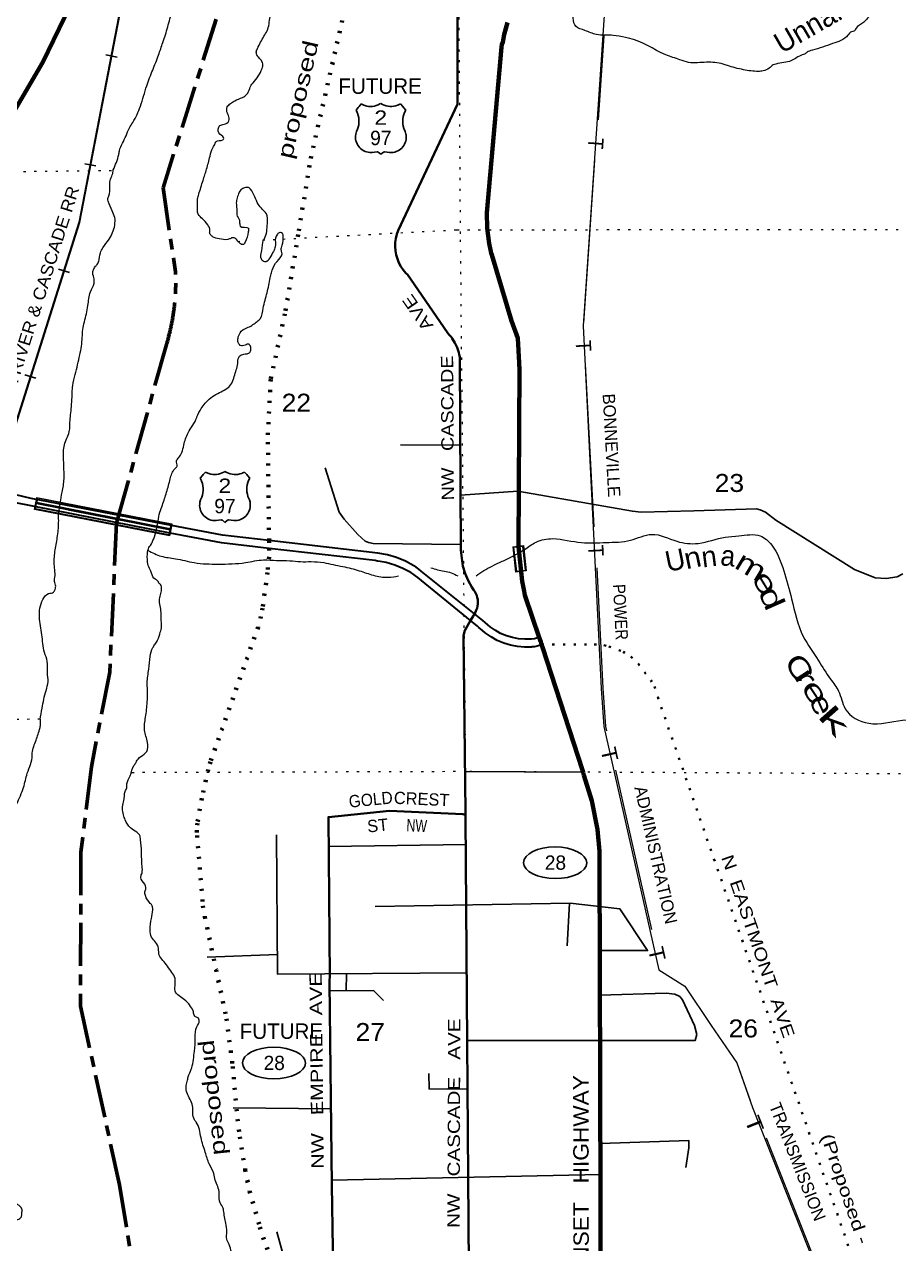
# Model space of a CAD drawing. Header units: feet. Extents: x -8 to 250644, y -192250 to 1368.
# Drawn here: x 169480 to 178049, y -16957 to -5011 of the extents above; entities that cross this region are included whole.
import ezdxf
from ezdxf.enums import TextEntityAlignment as Align

# ---------------------------------------------------------------- set-up
doc = ezdxf.new("R2010")
doc.units = ezdxf.units.FT
doc.header["$LTSCALE"] = 70
doc.linetypes.add('DOTTED', pattern=[1.5, 0.3, -1.2])
doc.linetypes.add('LONG_DASH_SHORT_DASH', pattern=[9.9, 6, -1.2, 1.5, -1.2])
for name, color, linetype, lineweight in [('11', 7, 'LONG_DASH_SHORT_DASH', 60), ('16', 7, 'Continuous', 25), ('17', 7, 'Continuous', 25), ('20', 7, 'Continuous', 70), ('23', 7, 'Continuous', 70), ('26', 7, 'Continuous', 40), ('29', 7, 'Continuous', 25), ('34', 7, 'Continuous', 25), ('39', 7, 'Continuous', 13), ('46', 7, 'Continuous', 13), ('49', 7, 'Continuous', 25), ('51', 7, 'DOTTED', 70), ('53', 7, 'DOTTED', 40), ('57', 7, 'Continuous', 13), ('7', 7, 'DOTTED', 13)]:
    doc.layers.add(name, color=color, linetype=linetype, lineweight=lineweight)
doc.layers.add('27', color=7, linetype='Continuous')
doc.layers.add('41', color=7, linetype='Continuous')

msp = doc.modelspace()

# ---------------------------------------------------------------- linework, layer by layer
at = {"layer": '11'}
msp.add_line((170872.72, -8146.43), (170384.73, -9893.49), dxfattribs=at)
for points in [[(171636.82, -3955.06), (171568.15, -4300.65), (170839.54, -6613.39), (170961.21, -7435.3)], [(170384.73, -9893.49), (170316.75, -11356.98), (170137.61, -12286.24), (170034.1, -13122.24), (170030.87, -14629.37), (170411.89, -16380.45), (170583.69, -17421.14), (171171.84, -18460.04), (171666.57, -19632.58), (171721.85, -20455), (172142.11, -22094.99), (172392.26, -23835.1), (173749.67, -26172.68), (174329.8, -27696.47), (174766, -29326.16), (174997.74, -29851.17), (175507.59, -30918.86), (175649.12, -31964.21)]]:
    msp.add_lwpolyline(points, dxfattribs=at)
msp.add_ellipse((168879.29, -7537.15), major_axis=(951.06, 1854.97), ratio=0.999945, start_param=4.88951731, end_param=5.2359768, dxfattribs=at)
at = {"layer": '16'}
msp.add_line((171446.82, -9391.5), (171446.23, -9391.92), dxfattribs=at)
for points in [[(171203.17, -9456.75), (171224.9, -9431.87), (171232.95, -9422.66), (171254.76, -9397.68)], [(171254.76, -9397.68), (171279.71, -9409.4), (171289.48, -9413.16), (171307.88, -9418.1), (171326.71, -9421.09), (171345.74, -9422.1), (171364.77, -9421.11), (171383.6, -9418.14), (171402.01, -9413.22), (171419.8, -9406.39), (171436.79, -9397.75), (171446.2, -9391.94)], [(171446.82, -9391.5), (171463.34, -9401.3), (171480.61, -9409.23), (171498.61, -9415.31), (171517.15, -9419.47), (171536.02, -9421.68), (171555.02, -9421.89), (171573.93, -9420.13), (171592.56, -9416.39), (171610.7, -9410.73), (171613.6, -9409.48), (171638.6, -9397.6)], [(171638.6, -9397.6), (171660.43, -9422.6), (171668.16, -9431.45), (171690.25, -9456.75)], [(171208.08, -9668.41), (171218.97, -9642.95), (171224.92, -9624.66), (171229.76, -9601.93), (171232.21, -9578.82), (171232.22, -9555.57), (171229.8, -9532.46), (171224.98, -9509.72), (171217.81, -9487.61), (171215.26, -9481.87), (171203.17, -9456.75)], [(171690.25, -9456.75), (171678.28, -9481.45), (171671.49, -9499.35), (171665.57, -9521.83), (171662.03, -9544.8), (171660.91, -9568.02), (171662.23, -9591.22), (171665.96, -9614.16), (171672.07, -9636.59), (171674.56, -9642.99), (171685.37, -9668.48)], [(171384.44, -9869.23), (171360.43, -9872.82), (171354.46, -9873.32), (171338.61, -9873), (171322.89, -9871.01), (171307.46, -9867.4), (171292.49, -9862.19), (171278.15, -9855.45), (171264.59, -9847.24), (171251.96, -9837.67), (171240.4, -9826.82), (171230.04, -9814.83), (171220.99, -9801.82), (171213.35, -9787.93), (171207.21, -9773.32), (171202.62, -9758.15), (171199.65, -9742.58), (171198.31, -9726.79), (171198.64, -9710.94), (171200.62, -9695.22), (171201.15, -9692.95), (171208.08, -9668.41)], [(171685.37, -9668.48), (171692.19, -9692.99), (171693.36, -9698.54), (171694.99, -9714.3), (171694.97, -9730.15), (171693.28, -9745.91), (171689.96, -9761.41), (171685.04, -9776.47), (171678.57, -9790.94), (171670.63, -9804.65), (171661.29, -9817.46), (171650.67, -9829.22), (171638.87, -9839.81), (171626.03, -9849.1), (171612.3, -9857.01), (171597.81, -9863.43), (171582.73, -9868.3), (171567.22, -9871.57), (171551.45, -9873.2), (171535.6, -9873.18), (171532.6, -9872.86), (171508.8, -9869.2)], [(171446.73, -9890.54), (171421.59, -9869.87), (171420.76, -9869.5), (171415.51, -9867.78), (171410.43, -9866.69), (171384.44, -9869.23)], [(171508.8, -9869.2), (171482.6, -9866.8), (171481.37, -9866.97), (171476.04, -9868.32), (171471.59, -9869.97), (171446.73, -9890.54)]]:
    msp.add_lwpolyline(points, dxfattribs=at)
at = {"layer": '17'}
msp.add_ellipse((174682.86, -13225.53), major_axis=(309.24, -1), ratio=0.500121, dxfattribs=at)
at = {"layer": '20'}
for points in [[(168276.56, -8316.9), (168357.92, -8128.4), (168360.11, -8123.32), (168380.81, -8078.4), (168900.1, -6951.59), (169399.67, -5830.08), (169661.49, -5382.93), (169924.46, -4835.13), (170197.1, -4238.95), (170384.62, -3808.57), (170424.62, -3722.61), (170537.04, -3430.48), (170618.32, -3128.21), (170995.19, -1291.34), (171202.76, -373.73), (171456.93, 650.57)], [(174527.22, -11016.89), (174389.66, -10613.25), (174386.37, -10603.6), (174378.59, -10563.25), (174359.9, -10466.3), (174322.31, -10128.05), (174332.03, -8375.91), (174330.16, -8350.91), (174328.81, -8325.91), (174315.85, -8085.4), (174256.07, -7914.88), (174062.21, -7269.56), (174056.88, -7251.81), (174049.78, -7219.56), (174036.52, -7159.21), (174016.22, -7008.53), (174011.79, -6856.55), (174158.15, -5234.57), (174160.41, -5209.57), (174169.68, -5184.57), (174182.72, -5111.7), (174215.68, -4993.82)], [(174550, -11087.05), (174542.61, -11062.05), (174527.22, -11016.89)]]:
    msp.add_lwpolyline(points, dxfattribs=at)
at = {"layer": '20', "lineweight": 35}
for points in [[(171878.5, -10069.29), (171422.73, -10016.54), (170923.09, -9922.55), (169546.79, -9657.73), (169395.47, -9620.97), (169302, -9602.04), (168971.11, -9535.03), (168946.11, -9528.11), (168921.11, -9524.83), (168900.45, -9522.12)], [(171878.49, -10145.03), (171411.43, -10091.18), (170908.29, -9996.53), (169379.94, -9694.78), (169285.29, -9675.61), (168959.43, -9609.63), (168934.43, -9602.64), (168909.43, -9599.36), (168763.52, -9580.21), (168578.27, -9570.37), (168419.65, -9561.94)], [(173853.67, -10853.06), (173337.33, -10432.07), (173314.24, -10413.24), (173287.33, -10395.7), (173267.39, -10382.7), (173191.19, -10341.77), (173111.14, -10309.04), (173028.1, -10284.85), (172967.98, -10273.99), (172942.98, -10269.48), (172917.98, -10264.88), (171878.49, -10145.03)], [(173891.59, -10786.46), (173371, -10367.19), (173346.58, -10347.52), (173321, -10330.84), (173299.09, -10316.56), (173215.97, -10271.83), (173128.64, -10236.05), (173038.04, -10209.58), (172945.17, -10192.73), (171878.5, -10069.29)], [(174550, -11087.05), (174525, -11096.85), (174506, -11102.11), (174481.98, -11108.76), (174456, -11111.26), (174450.57, -11111.78), (174381.45, -11113.05), (174312.58, -11107.09), (174244.71, -11093.96), (174178.58, -11073.8), (174114.93, -11046.85), (174054.44, -11013.39), (173997.77, -10973.79), (173970.56, -10950.18), (173936.08, -10920.25), (173920.56, -10907.6), (173853.67, -10853.06)], [(174527.22, -11016.89), (174522.65, -11018.58), (174500.7, -11025.23), (174480.91, -11031.23), (174450.7, -11034.39), (174445.13, -11034.97), (174384.07, -11036.09), (174323.23, -11030.83), (174263.27, -11019.23), (174204.86, -11001.42), (174148.62, -10977.61), (174095.18, -10948.05), (174045.13, -10913.07), (174024, -10894.74), (173997.83, -10872.03), (173974, -10852.84), (173891.59, -10786.46)]]:
    msp.add_lwpolyline(points, dxfattribs=at)
at = {"layer": '23'}
msp.add_lwpolyline([(175130.28, -17660.48), (175130.37, -17634.7), (175118.83, -13162.26), (175118.72, -13116.11), (175118.34, -13112.26), (175097.51, -12900.71), (175041.99, -12617.59), (174964.87, -12366.82), (174957.18, -12341.82), (174951.67, -12316.82), (174558.17, -11112.05), (174550, -11087.05)], dxfattribs=at)
at = {"layer": '26'}
for points in [[(173891.59, -10786.46), (173901.05, -10769.73), (173905.5, -10760.41), (173910.15, -10750.67), (173917.21, -10730.75), (173922.15, -10710.21), (173924.92, -10689.26), (173925.48, -10668.14), (173923.83, -10647.08), (173919.98, -10626.3), (173913.99, -10606.04), (173905.91, -10586.52), (173895.83, -10567.94), (173883.87, -10550.53), (173867.42, -10525.4), (173830.85, -10459.49), (173801.37, -10390.12), (173779.31, -10318.05), (173759.89, -10161.26), (173748.17, -8294.68), (173748.02, -8269.71), (173742.17, -8244.68), (173737.71, -8225.62), (173721.32, -8177.56), (173699.99, -8131.49), (173673.97, -8087.89), (173665.29, -8076.3), (173641.56, -8051.3), (173624.3, -8026.3), (173234.2, -7461.34), (173220.83, -7447.87), (173194.34, -7416.74), (173171.24, -7383.02), (173151.8, -7347.06), (173136.23, -7309.27), (173124.69, -7270.06), (173117.31, -7229.85), (173114.18, -7189.1), (173115.32, -7148.24), (173120.73, -7107.72), (173130.34, -7067.99), (173144.06, -7029.49), (173727.21, -5794.55), (173725.5, -4443.88)], [(173803.74, -12754.48), (173805.52, -12729.48), (173785.04, -11000.2), (173798.7, -10949.76), (173853.67, -10853.06)], [(173853.67, -10853.06), (173877.92, -10810.41), (173891.59, -10786.46)], [(173003.99, -17650.41), (172542.56, -17650.85), (172521.95, -17651.06), (172514.77, -17626.1), (172494.4, -16382.95), (172471.75, -14397.85), (172471.46, -14372.85), (172474.55, -14347.85), (172460.05, -12777.16), (173059.09, -12717.35), (173778.74, -12750.42), (173803.74, -12754.48)], [(173838.79, -17651), (173838.61, -17626), (173803.92, -12779.48), (173803.74, -12754.48)]]:
    msp.add_lwpolyline(points, dxfattribs=at)
at = {"layer": '29'}
for p, q in [((173753.45, -9135.26), (173166.23, -9132.19)), ((173803.11, -12330.48), (174950.96, -12337.5)), ((173811.13, -13048.01), (172462.72, -13066.51)), ((174823.79, -13620.59), (174799.53, -14040.5)), ((171960.83, -14124.88), (171272.34, -14149.61)), ((172634.78, -14478.04), (172637.71, -14313.09)), ((172485.86, -15634.85), (171527.41, -15626.17)), ((172493.85, -16334.34), (175126.87, -16278.02))]:
    msp.add_line(p, q, dxfattribs=at)
for points in [[(173759.55, -10107.52), (172899.65, -10097.81), (172852.13, -10087.97), (172821.56, -10073.7), (172748.18, -10009.44), (172613.68, -9859.56), (172565, -9791.12), (172427.23, -9355.71)], [(173756.52, -9624.19), (174316.47, -9585.24), (175439.87, -9782.18), (175525.03, -9791.21), (176041.29, -9778.87), (176656.54, -9759.35), (176690.8, -9766.74), (176743.79, -9791.21), (176844.37, -9869.34), (177616.29, -10353.16), (177817.84, -10433.62), (177928.15, -10441.59), (178033.88, -10425.46), (178089.97, -10395.52)], [(171953.03, -12952.38), (171962.11, -14317.65), (173820.22, -14305.12)], [(172918.12, -13652.39), (174828.36, -13621.11), (175318.25, -13677.3), (175588, -14086.16), (175121.21, -14086.55)], [(172472.66, -14477.72), (172906.41, -14478.58), (173001.83, -14573.66)], [(173825.01, -14966.93), (176056.15, -14965.53), (176071.92, -14909.61), (176048.54, -14820.72), (175931.65, -14568.07), (175903.6, -14535.32), (175856.84, -14511.92), (175771.66, -14501.84), (175122.34, -14524.04)], [(173822.99, -15444.21), (173447.75, -15440.39), (173445.86, -15290.04)], [(175126.09, -15977.48), (175994.26, -15946.71), (175993.16, -16018.91), (175963.47, -16209.74)], [(171955.91, -16841.91), (172159.43, -17585.34), (172184.17, -17611.56), (172226.25, -17630.28), (172521.95, -17651.06)]]:
    msp.add_lwpolyline(points, dxfattribs=at)
at = {"layer": '34'}
for p, q in [((170388.9, -5332.32), (170280.3, -5311.31)), ((170180.12, -6397.85), (170071.52, -6376.84)), ((169921.79, -7443.17), (169816.33, -7409.81)), ((169591.92, -8477.64), (169486.46, -8444.28))]:
    msp.add_line(p, q, dxfattribs=at)
for points in [[(171487.85, 638.91), (170019.67, -6950.91), (168914.97, -10444.2)], [(169156.42, -9673.67), (170017.62, -6950.4), (171234, -646.05), (171542.78, 651.22)]]:
    msp.add_lwpolyline(points, dxfattribs=at)
at = {"layer": '34', "lineweight": 13}
msp.add_lwpolyline([(169153.04, -9688.01), (170018.69, -6950.67), (171486.86, 639.1)], dxfattribs=at)
at = {"layer": '39'}
for points in [[(171267.01, -6430.8), (171300.35, -6301.27), (171326.72, -6220.18), (171351.87, -6175.34), (171361.57, -6159.02), (171425.55, -6141.48), (171435.33, -6129.18), (171424.88, -6111.31), (171379.45, -6058), (171386.6, -6017.59), (171396.33, -6003.29), (171438.29, -5990.27), (171483.83, -5957.04), (171480.66, -5904.8), (171463.46, -5854.87), (171463.32, -5848.85), (171468.73, -5820.55), (171502.15, -5785.58), (171541.83, -5760.55), (171619.53, -5726.6), (171659.11, -5697.54), (171678.6, -5668.92), (171699.51, -5614.11), (171722.97, -5583.41), (171810.38, -5442.59), (171817.43, -5398.15), (171808.85, -5374.2), (171784.06, -5344.57), (171759.18, -5310.93), (171754.35, -5274.82), (171769.63, -5238.24), (171773.48, -5230.11), (171837.28, -5113.97), (171866.24, -5058.98), (171880.77, -4988.22), (171909.95, -4852.75), (171962.91, -4700.63), (172002.54, -4583.02), (172005.85, -4550.75), (171983.65, -4456.67), (171982.31, -4396.33), (171995.36, -4349.75), (172011, -4329.27), (172077.05, -4223.14), (172080.35, -4190.88), (172123.52, -4141.61), (172129.19, -4125.38), (172128.97, -4115.32), (172124.63, -4101.33), (172071.15, -4048.2), (172064.49, -4020.19), (172127.95, -3887.95), (172163.03, -3836.86), (172183.9, -3780.03), (172220.63, -3712.8), (172258.25, -3685.8), (172307.54, -3640.42), (172320.9, -3607.92), (172340.56, -3587.34), (172379.88, -3546.21), (172384.76, -3493.79), (172382.47, -3481.76), (172373.68, -3447.75), (172305.94, -3386.89), (172296.79, -3336.79), (172303.8, -3290.35), (172324.8, -3239.57), (172341.39, -3170.77), (172368.29, -3113.82), (172401.4, -3064.78), (172448.73, -3021.45), (172468.2, -2992.84), (172477.41, -2954.4), (172460.07, -2898.44), (172400.65, -2849.48), (172387.92, -2819.57), (172389.4, -2795.39), (172391.23, -2787.3), (172445.03, -2673.4), (172463.62, -2604.56), (172460.23, -2542.25), (172453.22, -2407.58), (172444.02, -2355.47), (172446.71, -2295.04), (172457.48, -2145.89), (172478.18, -1990.46), (172495.21, -1851.22), (172510.58, -1728.13), (172545.67, -1586.47), (172610.69, -1434.07), (172616.5, -1423.88), (172641.3, -1362.95), (172655.92, -1296.22), (172675.98, -1203.2), (172676.88, -1152.86), (172653.87, -1022.58), (172635.03, -898.23)], [(179235.74, -3823.12), (179155.66, -3868.11), (179035.79, -3965.78), (178944.18, -4075.27), (178886.73, -4180.43), (178806.87, -4251.58), (178768.83, -4272.05), (178411.19, -4559), (178343.38, -4628.03), (178257.28, -4675.09), (178175.04, -4702), (178152.98, -4710.24), (178000.59, -4765.95), (177868.49, -4843.61), (177842.85, -4904.21), (177790.67, -4918.76), (177704.82, -4993.99), (177632.87, -5048.98), (177610.99, -5079.36), (177586.9, -5083.6), (177552.98, -5116.11), (177402.83, -5199.96), (177204.24, -5264.13), (177152.12, -5284.73), (177128.14, -5303.06), (177104.07, -5311.32), (176997.93, -5366.61), (176845.35, -5400.19), (176821.29, -5408.45), (176779.33, -5441.03), (176721.21, -5467.71), (176674.99, -5472.16), (176528.03, -5455.38), (176370.8, -5414.55), (176328.45, -5400.84), (176167.39, -5382.18), (175990.41, -5383.78), (175905.72, -5358.39), (175768.53, -5309.33), (175401.11, -5145.64), (175370.89, -5139.88), (175252.05, -5118.82), (175087.04, -5110.25), (174974.09, -5071.03), (174887.27, -5031.57), (174849.52, -4846.79), (174794.34, -4742.65), (174757.77, -4698.72), (174658.68, -4635.22), (174565.85, -4597.83), (174473.28, -4574.91)], [(170351.87, -6437.35), (170404.86, -6287.25), (170412.1, -6250.86), (170477.21, -6102.49), (170509.69, -6025.29), (170542.72, -5972.23), (170617.65, -5813.59), (170679.58, -5612.97), (170738.53, -5458.7), (170795.63, -5312.53), (170837.15, -5188.84), (170886.08, -5036.81), (170932.91, -4880.82), (170967, -4785.47), (170967.85, -4733.13), (170969.69, -4725.04), (170983.14, -4606), (171020.33, -4468.33), (171057.86, -4346.75), (171078.46, -4277.86), (171079.62, -4239.6), (171093.97, -4160.79), (171109.35, -4128.24), (171175.21, -4014.07), (171185.94, -3953.46)], [(169815.24, -9810.06), (169816.6, -9799.97), (169850.63, -9595.85), (169869.8, -9462.6), (169867.04, -9337.91), (169864.27, -9213.21), (169868.83, -9146.7), (169891.53, -9081.8), (169926.96, -8956.24), (169926.78, -8948.2), (169937.56, -8799.05), (169949.63, -8617.67), (169954.14, -8549.15), (169977.92, -8441.97), (170023.95, -8249.77), (170048.3, -8078.17), (170052.63, -8001.61), (170069.08, -7926.78), (170103.76, -7767.03), (170128.92, -7631.65), (170163.24, -7546.35), (170164.31, -7504.07), (170151.04, -7450.04), (170158.33, -7415.66), (170177.67, -7381.02), (170187.5, -7370.74), (170208.82, -7334.03), (170225.09, -7251.16), (170250.11, -7200.29), (170310.61, -7116.43), (170365.88, -6978.35), (170366.24, -6903.88), (170340.63, -6838.05), (170302.35, -6744.34), (170297.75, -6718.28), (170305.39, -6700), (170316.97, -6587.05), (170325.68, -6526.49), (170346.6, -6471.68), (170348.43, -6463.59), (170351.87, -6437.35)], [(171827.17, -7120.09), (171833.26, -7110.26), (171862.13, -6960.7), (171851.99, -6866.35), (171814.86, -6824.93), (171773.49, -6773.54), (171737.66, -6699.9), (171695.75, -6624.37), (171671.27, -6608.83), (171657.2, -6609.15), (171621.18, -6618.01), (171566.94, -6711.79), (171557.91, -6758.29), (171563.8, -6842.66), (171562.6, -6878.91), (171587.84, -6928.65), (171590.47, -6956.77), (171590.61, -6962.8), (171595.21, -6988.86), (171676.12, -7009.17), (171674.87, -7043.4), (171642.96, -7146.74), (171621.34, -7169.37), (171594.94, -7157.89), (171551.68, -7112.58), (171519.25, -7101.25), (171503.29, -7107.64), (171475.37, -7118.33), (171390.75, -7112.19), (171325.92, -7091.51), (171303.31, -7069.89), (171296.61, -7039.86), (171298.45, -7031.76), (171277.04, -6973.89), (171225.49, -6916.7), (171184.21, -6869.33), (171176.56, -6797.07), (171178.89, -6720.55), (171189.98, -6676.02), (171231.22, -6540.28), (171267.01, -6430.8)], [(170791.87, -9877.45), (170808.46, -9791.56), (170833.04, -9720.58), (170874.5, -9594.89), (170909.85, -9465.31), (170955.91, -9365.67), (170977.5, -9341.03), (170972.27, -9286.82), (170995.69, -9254.1), (171022.81, -9207.2), (171043.32, -9134.3), (171084.88, -9012.62), (171170.08, -8863.81), (171171.96, -8857.73), (171214.37, -8774.27), (171251.46, -8723.13), (171376.07, -8627.76), (171495.1, -8552.64), (171528.03, -8495.54), (171546.67, -8428.72), (171567.4, -8365.88), (171574.06, -8303.34), (171581.48, -8275), (171609.05, -8248.23), (171657.12, -8239.1), (171685.1, -8230.41), (171698.58, -8203.95), (171685.27, -8147.9), (171679.16, -8144.02), (171643.19, -8154.89), (171596.95, -8155.93), (171573.98, -8118.22), (171577.02, -8073.88), (171621.75, -8004.45), (171675.49, -7979.09), (171762.72, -7920.78), (171790.33, -7896.02), (171822.19, -7790.66), (171859.1, -7640.92), (171890.04, -7493.33), (171901.02, -7444.78), (171943.21, -7351.27), (171999.91, -7277.55), (172005.54, -7259.31), (171998.31, -7205.14), (172000.18, -7199.06), (172018.19, -7104.08), (172015.47, -7071.95), (172000.95, -7052.14), (171982.81, -7050.55), (171961.05, -7067.13), (171941.79, -7105.8), (171939.64, -7190.37), (171922.53, -7235.02), (171885.71, -7298.23), (171846.39, -7339.36), (171811.85, -7324.04), (171798.49, -7265.99), (171805.86, -7235.64), (171807.7, -7227.55), (171825.49, -7122.51), (171827.17, -7117.56)], [(169634.49, -11822.21), (169654.16, -11711.1), (169692.54, -11537.19), (169712.74, -11450.21), (169706.81, -11363.82), (169704.3, -11251.19), (169678.25, -11165.25), (169652.26, -10990.78), (169628.27, -10816.25), (169660.72, -10646.49), (169717.77, -10588.87), (169765.71, -10573.7), (169781.22, -10547.18), (169786.32, -10504.82), (169775.18, -10456.77), (169776.98, -10446.67), (169773.72, -10299.85), (169782.7, -10160.81), (169805.76, -10021.44), (169816.53, -9872.29), (169815, -9812.05)], [(170812.39, -10966.62), (170825.22, -10909.98), (170822, -10855.73), (170815.03, -10723.08), (170803.56, -10658.94), (170814.33, -10600.35), (170825.19, -10545.77), (170816.12, -10499.7), (170795.57, -10480.03), (170793.42, -10474.05), (170750.35, -10436.79), (170720.68, -10369.04), (170695.32, -10313.27), (170685.84, -10249.1), (170686.65, -10194.75), (170701.48, -10138.07), (170715.11, -10117.64), (170747.87, -10052.51), (170791.87, -9877.45)], [(174375.14, -10159.53), (174383, -10155.05), (174496, -10083.05), (174659, -10050.05), (174941, -10089.05), (175183, -10087.05), (175420, -10066.05), (175631, -10008.05), (175876, -10076.05), (176086, -10096.05), (176350, -10035.05), (176483, -10023.05), (176693, -10023.05), (176805, -10113.05), (176924, -10365.05), (177000, -10640.05), (177115, -11008.05), (177262, -11242.05), (177382, -11427.05), (177461, -11544.05), (177526, -11716.05), (177756, -11859.05), (178086, -11829.05), (178390, -11809.05), (178679, -11657.05), (178919, -11441.05), (179131, -11355.05), (179360, -11439.05), (179571, -11373.05), (179750, -11255.05), (179957, -11132.05), (180187, -11049.05), (180514, -10973.05), (180794, -10992.05), (181041, -10941.05), (181299, -11039.05), (181510, -11237.05), (181839, -11289.05), (182124, -11325.05), (182367, -11314.05), (182537, -11216.05), (182648, -11025.05), (182756, -10860.05), (182880, -10809.05), (183142, -10841.05), (183229, -10875.05), (183297, -10848.05), (183440, -10823.05), (183799, -10853.05), (184051, -10885.05), (184340, -10918.05), (184558, -10934.05), (184859, -10862.05), (185036, -10778.05), (185247, -10742.05), (185520, -10812.05), (185641, -10781.05), (185796, -10710.05), (185995, -10670.05), (186284, -10602.05), (186392, -10588.05), (186557.6, -10573.73)], [(170689.79, -10164.5), (170821, -10222.05), (170962, -10246.05), (171146, -10285.05), (171382, -10299.05), (171648, -10284.05), (171825, -10258.05), (171953, -10264.05), (172081, -10266.05), (172187, -10275.05), (172292, -10275.05), (172415, -10285.05), (172507, -10304.05), (172601, -10323.05), (172763, -10364.05), (172901, -10408.05), (173046, -10428.05), (173147.8, -10414.8)], [(173907.21, -10412.73), (174065, -10318.05), (174163, -10272.05), (174269, -10220.05), (174375.14, -10159.53)], [(173464.25, -10334.57), (173530, -10354.05), (173662, -10384.05), (173727.66, -10414.77)], [(171815.7, -17660.6), (171801.09, -17636.78), (171800.55, -17612.65), (171760.8, -17543.12), (171712.5, -17451.65), (171667.06, -17398.35), (171580.45, -17211.16), (171552.08, -17111.2), (171510.27, -17039.7), (171488.52, -16965.75), (171463.18, -16911.99), (171465.6, -16839.5), (171453.72, -16757.27), (171432.82, -16630.98), (171428.31, -16608.95), (171399, -16557.29), (171391.01, -16468.94), (171390.87, -16462.9), (171351.83, -16335.01), (171336.29, -16268.96), (171291.98, -16175.39), (171253.24, -16061.56), (171211.88, -15919.64), (171164.21, -15765.78), (171147.64, -15744.02), (171128.48, -15605.61), (171075.46, -15482.06), (171066.02, -15419.89), (171076.93, -15367.33), (171086, -15322.86), (171116.52, -15247.72), (171120.27, -15235.56), (171146.77, -15069.97), (171155.94, -14938.97), (171169.66, -14832.02), (171194.55, -14775.12), (171179.76, -14743.26), (171157.43, -14733.7), (171145.04, -14719.9), (171134.02, -14675.87), (171098.54, -14618.32), (171084.02, -14598.53), (170985.74, -14520.25), (170958.75, -14482.63), (170959.11, -14408.18), (170958.93, -14400.14), (170958, -14357.9), (170926.55, -14300.25), (170837.42, -14181.54), (170802.08, -14130.01), (170794.57, -14063.78), (170767.1, -14004.04), (170727.79, -13954.62), (170712.11, -13882.53), (170725.74, -13771.56), (170737.94, -13686.78), (170726.73, -13634.71), (170714.4, -13622.91), (170666.42, -13545.52), (170661.59, -13509.41), (170669.23, -13491.13), (170671.06, -13483.03), (170668.38, -13452.92), (170626.65, -13385.45), (170622.1, -13361.4), (170633.36, -13324.93), (170633.9, -13258.51), (170628.77, -13117.77), (170620.11, -12999.25), (170609.03, -12953.22), (170582.27, -12925.66), (170521.02, -12884.78), (170468.97, -12805.47), (170451.77, -12755.55), (170451.01, -12630.81), (170454.77, -12618.66), (170468.79, -12525.78), (170484.12, -12491.23), (170485.24, -12450.96), (170517.73, -12373.76), (170555.62, -12268.27), (170567.37, -12253.91), (170594.53, -12209.04), (170655.83, -12161.37), (170679.39, -12134.68), (170687.47, -12045.97), (170658.7, -11927.89), (170667.91, -11798.91), (170684.72, -11649.62), (170684.77, -11470.53), (170684.63, -11464.5), (170699.7, -11327.33), (170713.06, -11204.29), (170739.29, -11117.17), (170762.66, -11082.43), (170785.94, -11043.68), (170812.39, -10966.62)], [(166201.79, -14785.41), (166265.42, -14821.97), (166436.18, -14902.63), (166588.88, -14985.7), (166759.86, -15076.42), (166842.87, -15100.69), (166920.07, -15135.17), (167021.23, -15161.06), (167055.4, -15160.28), (167063.4, -15158.1), (167084.27, -15191.83), (167185.54, -15223.75), (167252.12, -15232.3), (167379.67, -15269.66), (167543.32, -15302.19), (167669.09, -15349.66), (167701.34, -15352.95), (167778.46, -15383.4), (167800.62, -15384.91), (167947.69, -15486.23), (168002.91, -15527.24), (168098.17, -15559.3), (168180.59, -15557.43), (168242.34, -15529.88), (168252.26, -15523.62), (168326.95, -15445.47), (168400.86, -15331.12), (168449.65, -15263.63), (168495.13, -15228.39), (168615.63, -15129.08), (168732.42, -15043.95), (168777.76, -15002.68), (168804.39, -14933.67), (168830.8, -14854.6), (168837.81, -14808.16), (168848.22, -14733.48), (168841.43, -14699.43), (168804.49, -14666.05), (168771.92, -14648.68), (168779.69, -14636.42), (168813.69, -14627.61), (168819.68, -14625.47), (168874.67, -14565.87), (168910.69, -14557.01), (168938.84, -14556.37), (168961.44, -14578), (169001.88, -14587.14), (169041.77, -14572.16), (169049.59, -14561.92), (169093.02, -14434.18), (169119.34, -14351.08), (169116.61, -14318.95), (169029.18, -14276.66), (169010.37, -14244.88), (169011.89, -14222.71), (169011.71, -14214.67), (168986.33, -14158.9), (168987.36, -14114.61), (169000.9, -14090.16), (169038.52, -14063.16), (169055.27, -14002.42), (169036.07, -13952.54), (169001.27, -13925.15), (168985.09, -13921.5), (168955.07, -13928.21), (168878.57, -13925.91), (168858.29, -13918.33), (168861.69, -13890.07), (168863.57, -13884), (168909.27, -13768.27), (168942.38, -13628.69), (168987.87, -13502.9), (169003.06, -13462.32), (169061.9, -13394.58), (169091.35, -13271.18), (169128.97, -13153.63), (169198.94, -13043.39), (169272.52, -12914.96), (169340, -12782.64), (169405.36, -12646.35), (169472.25, -12487.89), (169509.38, -12348.21), (169557.82, -12174.07), (169557.64, -12166.03), (169589.05, -12040.56), (169628.64, -11920.95), (169637.8, -11880.49), (169638.43, -11818.11)], [(169341.58, -18565.51), (169369.5, -18554.82), (169455.91, -18550.85), (169506.21, -18551.74), (169519.93, -18535.33), (169519.57, -18519.24), (169498.53, -18477.46), (169500.14, -18459.32), (169521.98, -18446.75), (169514.84, -18396.61), (169500.55, -18386.87), (169376.66, -18333.32), (169333.91, -18310.15), (169317.24, -18284.37), (169308.22, -18240.3), (169308.04, -18232.26), (169311.52, -18208.03), (169327.43, -18199.63), (169392.35, -18224.32), (169418.79, -18237.81), (169434.78, -18233.42), (169434.16, -18205.27), (169407.4, -18177.7), (169345.66, -18114.7), (169338.83, -18078.65), (169340.7, -18072.56), (169387.16, -18081.58), (169448.37, -18120.44), (169491.21, -18147.64), (169518.01, -18177.22), (169545.36, -18230.93), (169545.54, -18238.98), (169560.19, -18264.8), (169595.08, -18296.21), (169619.34, -18301.7), (169635.2, -18291.27), (169638.02, -18236.88), (169631.04, -18194.78), (169644.32, -18158.27), (169647.13, -18103.88), (169617.51, -18038.15), (169539.92, -17895.03), (169492.61, -17757.26), (169449.67, -17635.49), (169430.87, -17603.72), (169426.63, -17593.76), (169409.2, -17533.79), (169364.93, -17442.22), (169348.13, -17410.41), (169325.58, -17390.8), (169317.04, -17368.86), (169336.48, -17338.24), (169341.93, -17311.96), (169299.22, -17200.24), (169296.49, -17168.11), (169307.58, -17123.59), (169274.47, -17082.08), (169259.95, -17062.29), (169258.93, -17016.03), (169273.5, -16947.29), (169269.3, -16939.34), (169248.3, -16899.57), (169188.69, -16842.57), (169186.42, -16830.55), (169194.24, -16820.31), (169199.96, -16806.1), (169281.05, -16834.45), (169303.56, -16852.05), (169327.6, -16847.48), (169333.32, -16833.27), (169302.22, -16791.72), (169267.69, -16776.4), (169166.1, -16730.4), (169135.41, -16706.95), (169125.17, -16699.12), (169140.81, -16678.65), (169239.5, -16684.47), (169249.6, -16686.26), (169354.99, -16722.11), (169393.32, -16727.28), (169415.3, -16720.75), (169450.91, -16693.79), (169456.14, -16657.46), (169457.35, -16621.21), (169383.41, -16552.45), (169344.27, -16511.08), (169260.82, -16466.68), (169254.47, -16452.74), (169291.46, -16397.58), (169294.86, -16369.33), (169248.62, -16370.38), (169242.6, -16370.51), (169196.31, -16369.55), (169122.76, -16409.44), (169102.8, -16415.92), (169019.97, -16399.68), (168991.29, -16376.18)]]:
    msp.add_spline(points, degree=3, dxfattribs=at)
at = {"layer": '46'}
for p, q in [((175159.38, -5123.41), (175103.85, -5945.99)), ((175069.79, -6343.31), (174962.03, -7939.67)), ((174975.51, -8339.14), (175062.32, -9933.06)), ((175275.35, -12318.05), (175628.09, -13878.68)), ((176752.5, -15920.42), (177342.05, -17407.84))]:
    msp.add_line(p, q, dxfattribs=at)
for points in [[(173872.81, 681.95), (175198.09, -4390.01), (174956.85, -7963.84), (175133.57, -11518.15), (175159.99, -11891.64), (175698.7, -14275.1), (175952.61, -14435.12), (176212.75, -14820.31), (176462.28, -15185.67), (176617.19, -15622.03), (179104.48, -21897.43)], [(175090.82, -10334.9), (175149.57, -11516.37), (175175.99, -11889.86), (175185.39, -11931.45)], [(175698.49, -14274.18), (175698.7, -14275.1), (175952.61, -14435.12), (176212.75, -14820.31), (176462.28, -15185.67), (176593.31, -15554.77)]]:
    msp.add_lwpolyline(points, dxfattribs=at)
at = {"layer": '49'}
msp.add_line((172974.66, -5785.1), (172974.07, -5785.52), dxfattribs=at)
at = {"layer": '49', "linetype": 'DOTTED', "lineweight": 70}
msp.add_line((171878.5, -10069.29), (171878.49, -10145.03), dxfattribs=at)
msp.add_lwpolyline([(171878.5, -10069.29), (171866.64, -9033.91), (171895.61, -8483.32), (172040.41, -7816.83), (172170.74, -7034.42), (172286.59, -6324.46), (172822.38, -3985.95), (173155.44, -2435.62), (173271.29, -1073.65), (173517.47, 128.94), (173711.26, 667.77)], dxfattribs=at)
at = {"layer": '49'}
for points in [[(172731.01, -5850.35), (172752.74, -5825.47), (172760.79, -5816.26), (172782.6, -5791.28)], [(172735.92, -6062.01), (172746.81, -6036.55), (172752.76, -6018.26), (172757.6, -5995.53), (172760.05, -5972.42), (172760.06, -5949.17), (172757.64, -5926.06), (172752.82, -5903.32), (172745.65, -5881.21), (172743.1, -5875.47), (172731.01, -5850.35)], [(172782.6, -5791.28), (172807.55, -5803), (172817.32, -5806.76), (172835.72, -5811.7), (172854.55, -5814.69), (172873.58, -5815.7), (172892.61, -5814.71), (172911.44, -5811.74), (172929.85, -5806.82), (172947.64, -5799.99), (172964.63, -5791.35), (172974.04, -5785.54)], [(172974.66, -5785.1), (172991.18, -5794.9), (173008.45, -5802.83), (173026.45, -5808.91), (173044.99, -5813.07), (173063.86, -5815.28), (173082.86, -5815.49), (173101.77, -5813.73), (173120.4, -5809.99), (173138.54, -5804.33), (173141.44, -5803.08), (173166.44, -5791.2)], [(173166.44, -5791.2), (173188.27, -5816.2), (173196, -5825.05), (173218.09, -5850.35)], [(173218.09, -5850.35), (173206.12, -5875.05), (173199.33, -5892.95), (173193.41, -5915.43), (173189.87, -5938.4), (173188.75, -5961.62), (173190.07, -5984.82), (173193.8, -6007.76), (173199.91, -6030.19), (173202.4, -6036.59), (173213.21, -6062.08)], [(172912.28, -6262.83), (172888.27, -6266.42), (172882.3, -6266.92), (172866.45, -6266.6), (172850.73, -6264.61), (172835.3, -6261), (172820.33, -6255.79), (172805.99, -6249.05), (172792.43, -6240.84), (172779.8, -6231.27), (172768.24, -6220.42), (172757.88, -6208.43), (172748.83, -6195.42), (172741.19, -6181.53), (172735.05, -6166.92), (172730.46, -6151.75), (172727.49, -6136.18), (172726.15, -6120.39), (172726.48, -6104.54), (172728.46, -6088.82), (172728.99, -6086.55), (172735.92, -6062.01)], [(173213.21, -6062.08), (173220.03, -6086.59), (173221.2, -6092.14), (173222.83, -6107.9), (173222.81, -6123.75), (173221.12, -6139.51), (173217.8, -6155.01), (173212.88, -6170.07), (173206.41, -6184.54), (173198.47, -6198.25), (173189.13, -6211.06), (173178.51, -6222.82), (173166.71, -6233.41), (173153.87, -6242.7), (173140.14, -6250.61), (173125.65, -6257.03), (173110.57, -6261.9), (173095.06, -6265.17), (173079.29, -6266.8), (173063.44, -6266.78), (173060.44, -6266.46), (173036.64, -6262.8)], [(172974.57, -6284.14), (172949.43, -6263.47), (172948.6, -6263.1), (172943.35, -6261.38), (172938.27, -6260.29), (172912.28, -6262.83)], [(173036.64, -6262.8), (173010.44, -6260.4), (173009.21, -6260.57), (173003.88, -6261.92), (172999.43, -6263.57), (172974.57, -6284.14)]]:
    msp.add_lwpolyline(points, dxfattribs=at)
at = {"layer": '51'}
msp.add_lwpolyline([(171878.49, -10145.03), (171878.48, -10228.43), (171863.27, -10380.23), (171815.38, -10731.44), (171799.61, -10811.42), (171771.18, -10916.32), (171304.3, -12236.26), (171282.3, -12311.31), (171219.31, -12593.4), (171176, -12836.08), (171171.79, -12907.64), (171172.6, -12957.41), (171230.68, -13646.37), (171249.32, -13754.89), (171359.06, -14274.37), (171462.67, -14753.87), (171522.26, -15221.52), (171569.3, -15736.26), (171592.61, -15911.06), (171645.02, -16232.95), (171687.08, -16443.41), (171789.57, -16796.13), (172094.61, -17720.86)], dxfattribs=at)
at = {"layer": '51', "linetype": 'Continuous', "lineweight": 25}
msp.add_ellipse((171926.43, -15187.9), major_axis=(309.24, -1), ratio=0.500121, dxfattribs=at)
at = {"layer": '53'}
msp.add_lwpolyline([(174550, -11087.05), (175066.04, -11086.47), (175161.15, -11093.18), (175208.15, -11106.61), (175348.03, -11158.12), (175425.23, -11205.13), (175495.73, -11274.55), (175621.06, -11435.77), (175655.74, -11498.46), (175688.2, -11601.47), (177600.09, -17104.71)], dxfattribs=at)
at = {"layer": '57'}
for p, q in [((169602.63, -9645.42), (170927.14, -9903.59)), ((170903.79, -10023.4), (169579.29, -9765.21)), ((169592.47, -9697.6), (170916.41, -9958.67)), ((174267.26, -10129.47), (174371.59, -10117.66)), ((174267.26, -10129.47), (174295.38, -10377.88)), ((174371.59, -10117.66), (174399.71, -10366.07)), ((174399.71, -10366.07), (174295.38, -10377.88))]:
    msp.add_line(p, q, dxfattribs=at)
for points in [[(169579.29, -9765.21), (169592.47, -9697.6), (169602.63, -9645.42)], [(170927.14, -9903.59), (170916.41, -9958.67), (170903.79, -10023.4)]]:
    msp.add_lwpolyline(points, dxfattribs=at)
for points in [[(170917.75, -9909.91), (169608.95, -9654.8), (169601.84, -9691.29), (170910.08, -9949.27)], [(169598.79, -9706.99), (170907.02, -9964.96), (170897.46, -10014.01), (169588.67, -9758.88)], [(174364.54, -10126.5), (174276.1, -10136.51), (174302.42, -10369.03), (174390.86, -10359.02)]]:
    msp.add_lwpolyline(points, close=True, dxfattribs=at)
msp.add_ellipse((177568.64, 27876.34), major_axis=(17481.71, 34206.47), ratio=0.999945, start_param=3.40486166, end_param=3.44017161, dxfattribs=at)
at = {"layer": '7'}
for p, q in [((171571.53, -7137.99), (171640.2, -7134.34)), ((171815.01, -7125.02), (171953.99, -7117.61))]:
    msp.add_line(p, q, dxfattribs=at)
for points in [[(173843.92, -17582.64), (173805.63, -12287.44), (173755.41, -7062.24), (173719.97, -1668.15), (173711.26, 667.77)], [(166864.82, -6530.7), (168212.85, -6467.28), (170381.52, -6441.3)], [(172015.76, -7114.32), (173719.82, -7023.54), (178974.27, -7020.2), (184162.63, -7224.45), (186517.93, -7222.09), (186538.16, -7221.9)], [(169634.65, -11818.89), (168260.26, -11833.6), (165337.98, -11862.16)], [(186580.85, -12474.15), (184254.86, -12463.41), (179012.6, -12359.85), (173810.82, -12332.17), (170528.54, -12342.85)]]:
    msp.add_lwpolyline(points, dxfattribs=at)

# ---------------------------------------------------------------- texts
at = {"layer": '16', "width": 1.2}
msp.add_text(' 2 ', height=140, dxfattribs=at).set_placement((171445.35, -9601.14), align=Align.CENTER)
at = {"layer": '16'}
msp.add_text('97', height=140.8, dxfattribs=at).set_placement((171341.59, -9800.94))
at = {"layer": '17'}
msp.add_text('28', height=140, dxfattribs=at).set_placement((174685.76, -13293.84), align=Align.CENTER)
at = {"layer": '17', "width": 1.1}
msp.add_text('SUNSET   HIGHWAY', height=150.9, rotation=90.104, dxfattribs=at).set_placement((175013.61, -17452.02))
at = {"layer": '27'}
for s, height, rotation, width, p in [('AVE', 120, 124.625, 1.2, (173493.9, -7960.75)), ('NW   CASCADE', 120.7, 90.315, 1.2, (173690.69, -9675.33)), ('GOLD', 120, 5.702, 0.95, (172666.01, -12686.45)), ('NW', 120.7, 357.322, 0.75, (173222.88, -12916.53)), ('N  EASTMONT  AVE', 120, 289.002, 1.25, (176308.55, -13172.6)), ('NW   EMPIRE   AVE', 120.7, 90.609, 1.3, (172415.32, -16222.85)), ('NW   CASCADE   AVE', 120.7, 89.81, 1.25, (173747.09, -16802.92)), ('(Proposed - Approximate Alignment)', 120, 289.002, 1.35, (177285.42, -15904.46))]:
    msp.add_text(s, height=height, rotation=rotation, dxfattribs=dict(at, width=width)).set_placement(p)
for s, rotation, p in [('CREST', 357.369, (173099.97, -12647.36)), ('ST', 5.702, (172847.11, -12929.46))]:
    msp.add_text(s, height=120, rotation=rotation, dxfattribs=at).set_placement(p)
at = {"layer": '34', "width": 1.1}
msp.add_text('COLUMBIA RIVER & CASCADE RR', height=120.7, rotation=72.404, dxfattribs=at).set_placement((169144.34, -9384.61))
at = {"layer": '41'}
for s, rotation, p in [('Unnamed', 30, (176903.06, -5302.37)), ('U', 11.284, (175783.77, -10376.74)), ('n', 7.27, (176129.34, -10333.13))]:
    msp.add_text(s, height=201.2, rotation=rotation, dxfattribs=at).set_placement(p)
for s, rotation, width, p in [('n', 11.778, 1.1, (175968.31, -10350.72)), ('a', 354.071, 0.95, (176296.85, -10310.05)), ('m', 329.032, 1.3, (176428, -10330.17)), ('e', 301.149, 1.5, (176600.29, -10436.11)), ('d', 293.668, 1.5, (176669.08, -10569.42)), ('C', 302.646, 1.4, (176919.41, -11255.96)), ('r', 302.956, 1.75, (177013.34, -11395.51)), ('e', 303.608, 1.6, (177085.58, -11508.08)), ('e', 293.759, 1.3, (177167.07, -11626.14)), ('k', 311.431, 2.15, (177245.41, -11792.04))]:
    msp.add_text(s, height=201.2, rotation=rotation, dxfattribs=dict(at, width=width)).set_placement(p)
at = {"layer": '46'}
for rotation, width, p in [(266.138, 0.9, (175006.38, -6173.08)), (272.846, 0.9, (174885.62, -8164.14)), (272.846, 0.9, (175007.92, -10170.22)), (282.736, 1.1, (175141.87, -12179.31)), (282.736, 1.1, (175606.9, -14134.58)), (291.621, 1.3, (176565.04, -15814.93))]:
    msp.add_text('T', height=150, rotation=rotation, dxfattribs=dict(at, width=width)).set_placement(p, align=Align.CENTER)
for s, rotation, p in [('BONNEVILLE', 273.098, (175147.99, -8632.24)), ('ADMINISTRATION', 282.838, (175457.92, -12488.84)), ('TRANSMISSION', 291.562, (176776.9, -15605.38))]:
    msp.add_text(s, height=120.7, rotation=rotation, dxfattribs=at).set_placement(p)
at = {"layer": '46', "width": 0.9}
msp.add_text('POWER', height=120.7, rotation=273.098, dxfattribs=at).set_placement((175248.03, -10498.65))
at = {"layer": '49', "width": 1.4}
msp.add_text('proposed', height=150.9, rotation=77.078, dxfattribs=at).set_placement((172102, -6337.51))
at = {"layer": '49'}
msp.add_text('FUTURE', height=150.9, rotation=0.104, dxfattribs=at).set_placement((172557.95, -5692.54))
at = {"layer": '49', "width": 1.2}
msp.add_text(' 2 ', height=140, dxfattribs=at).set_placement((172973.2, -5994.75), align=Align.CENTER)
at = {"layer": '49'}
msp.add_text('97', height=140.8, dxfattribs=at).set_placement((172869.44, -6194.55))
at = {"layer": '51'}
msp.add_text('FUTURE', height=150.9, rotation=0.104, dxfattribs=at).set_placement((171590.62, -14951.59))
at = {"layer": '51', "width": 1.35}
msp.add_text('proposed', height=150.9, rotation=276.047, dxfattribs=at).set_placement((171220.23, -14966.3))
at = {"layer": '51'}
msp.add_text('28', height=140, dxfattribs=at).set_placement((171929.31, -15256.18), align=Align.CENTER)
at = {"layer": '7', "width": 1.1}
for s, p in [('22', (172002.38, -8805.83)), ('23', (176246.79, -9592.36)), ('27', (172726.21, -14971.83)), ('26', (176382.51, -14936.64))]:
    msp.add_text(s, height=176, dxfattribs=at).set_placement(p)

doc.saveas('drawing.dxf')
